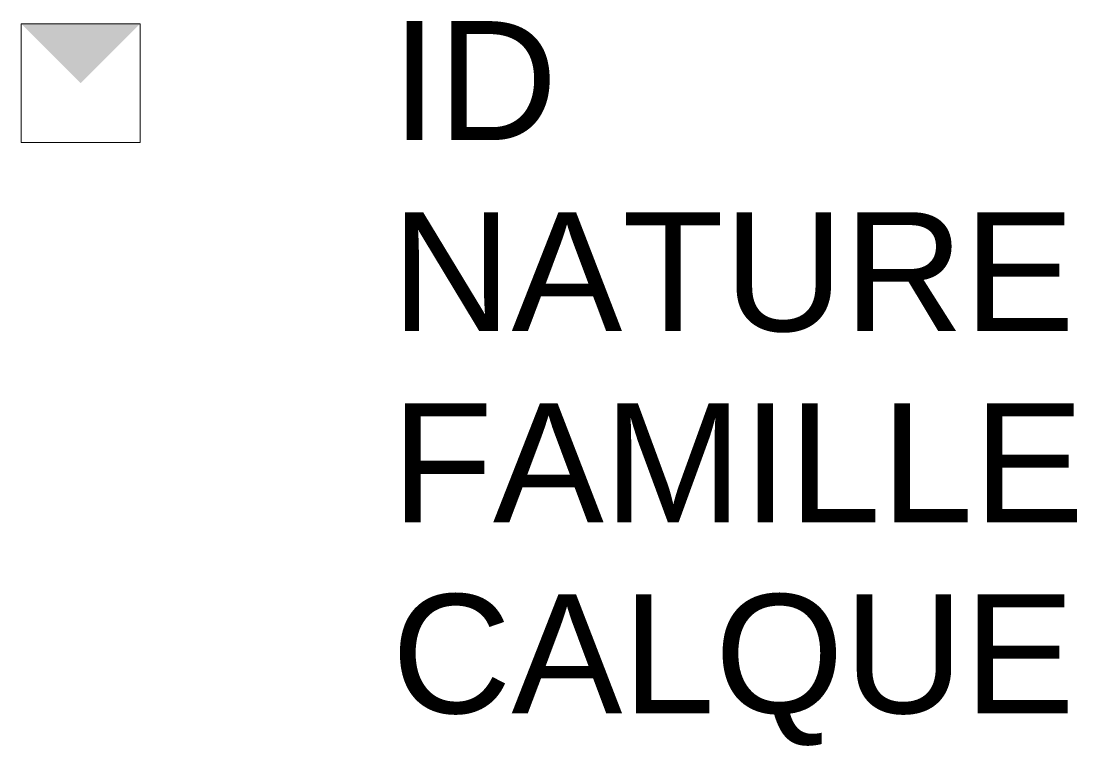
# Model space of a CAD drawing. Header units: metres. Extents: x 3100.1 to 3101.87, y 1873.64 to 1874.86.
import ezdxf

# ---------------------------------------------------------------- set-up
doc = ezdxf.new("R2010")
doc.units = ezdxf.units.M
doc.linetypes.add('Socle_Continu', pattern=[2.5, 2.5, 0])
doc.layers.add('EAUPO_SCT', color=140, linetype='Socle_Continu', lineweight=13)
doc.styles.get("Standard").update_dxf_attribs({"font": 'arial.ttf'})

msp = doc.modelspace()

# ---------------------------------------------------------------- hatches: boundary and pattern name
at = {"layer": 'EAUPO_SCT', "linetype": 'Socle_Continu'}
h = msp.add_hatch(color=256, dxfattribs=at)
h.dxf.hatch_style = 1
h.paths.add_polyline_path([(3100.2959, 1874.856), (3100.2959, 1874.856), (3100.0959, 1874.856), (3100.1959, 1874.756)])

# ---------------------------------------------------------------- linework, layer by layer
msp.add_lwpolyline([(3100.0959, 1874.656), (3100.2959, 1874.656), (3100.2959, 1874.856), (3100.0959, 1874.856)], close=True, dxfattribs=at)

# ---------------------------------------------------------------- texts
at = {"layer": 'EAUPO_SCT', "linetype": 'Socle_Continu', "flags": 9}
for tag, p, s in [('ID', (3100.7186, 1874.6603), 'AP_2037'), ('NATURE', (3100.7186, 1874.339), 'Prise en charge'), ('FAMILLE', (3100.7186, 1874.0177), 'Eau potable'), ('CALQUE', (3100.7186, 1873.6965), 'EAUPO_SCT')]:
    msp.add_attdef(tag, p, s, height=0.2, dxfattribs=at)

doc.saveas('drawing.dxf')
